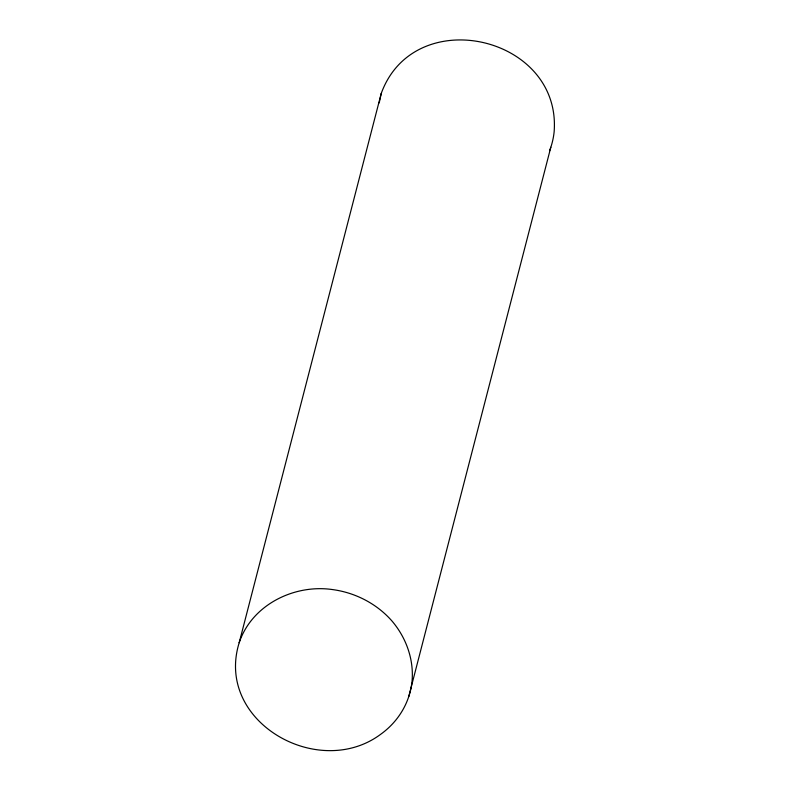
<?xml version="1.0" encoding="UTF-8"?>
<svg xmlns="http://www.w3.org/2000/svg" width="790" height="790" viewBox="0 0 790 790"><rect width="100%" height="100%" fill="white"/><g stroke="black" fill="none" stroke-linecap="round" stroke-linejoin="round"><path stroke-width="1.19" d="M239.182 642.734C214.673 721.793 318.251 780.402 380.434 734.473A89.132 80.511 14.5 0 0 412.064 681.187C413.97 659.393 406.169 637.708 392.087 621.138A89.142 80.531 14.5 0 0 332.225 589.528C293.979 584.087 251.753 604.913 239.182 642.734L381.244 93.408C414.434 2.242 561.641 35.994 554.136 131.851A89.132 80.511 14.5 0 1 549.593 150.683M379.21 102.888L381.244 93.408M408.756 696.592L550.818 147.266"/></g></svg>
